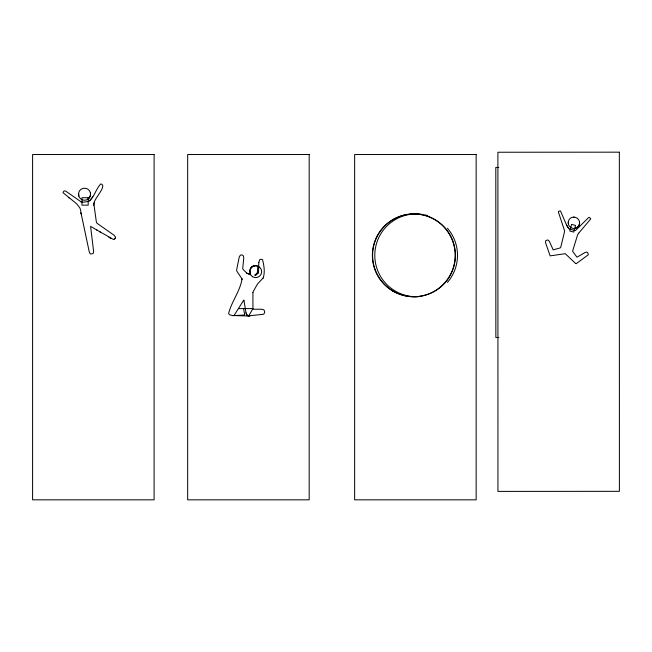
<?xml version="1.0" encoding="UTF-8"?>
<svg xmlns="http://www.w3.org/2000/svg" width="652" height="652" viewBox="0 0 652 652"><rect width="100%" height="100%" fill="white"/><g stroke="black" fill="none" stroke-linecap="round" stroke-linejoin="round"><path stroke-width="0.98" d="M252.935 292.528L252.927 309.211L261.941 309.235L263.628 309.822A2.429 2.429 0 0 1 264.353 310.711L264.525 311.159A3.113 3.113 0 0 1 264.63 311.998L264.573 312.569A2.624 2.624 0 0 1 263.318 314.305L248.159 315.886A2.901 2.901 0 0 1 247.092 315.201L246.081 313.188L244.003 300.882M96.553 229.846L113.407 239.471A1.736 1.736 0 0 0 114.01 239.357L115.428 237.752A1.687 1.687 0 0 0 115.445 237.083L114.222 235.348L96.993 223.245A4.727 4.727 0 0 1 96.325 221.672L93.864 203.921A7.49 7.49 0 0 1 94.116 202.911C94.499 198.273 107.613 185.478 100.856 183.88C96.08 188.624 94.638 196.187 89.617 200.751A6.055 6.055 0 0 1 88.085 201.476L83.489 202.201L81.117 201.859L65.665 191.069L64.198 190.873L63.105 192.234A1.206 1.206 0 0 0 63.138 192.78L76.675 203.815L79.723 207.735A11.386 11.386 0 0 1 80.603 210.099L80.962 212.797A3.048 3.048 0 0 0 81.084 213.424L81.19 213.815M258.657 267.825L258.803 262.56M258.665 267.548L258.526 271.868A3.064 3.064 0 0 1 258.355 272.821L258.07 273.269A19.014 19.014 0 0 1 256.741 274.435L256.399 274.72M258.803 262.617L259.594 259.822A1.932 1.932 0 0 1 260.14 259.447L261.778 259.333A2.029 2.029 0 0 1 262.569 259.773C263.987 265.25 265.201 272.446 263.147 278.005A2.315 2.315 0 0 1 262.634 278.526L257.679 283.742L253.245 291.452A3.236 3.236 0 0 0 252.903 292.52M88.191 198.974A6.007 6.007 0 0 0 90.514 194.198L90.392 192.984A5.925 5.925 0 0 0 85.811 188.338L83.366 188.314A5.901 5.901 0 0 0 78.672 192.992L78.827 196.056M574.379 217.132A6.064 6.064 0 0 0 572.635 217.238L571.568 217.572A5.452 5.452 0 0 0 568.625 220.629L568.234 222.894A5.648 5.648 0 0 0 573.458 228.445L574.053 228.461A5.526 5.526 0 0 0 576.246 227.939L576.727 227.687A5.86 5.86 0 0 0 579.204 224.793A5.566 5.566 0 0 0 579.595 222.568M250.653 274.614L249.985 270.808A4.898 4.898 0 0 1 250.572 268.469L251.648 267.092A5.485 5.485 0 0 1 254.256 265.772A5.281 5.281 0 0 1 256.684 265.853L257.45 266.228A0.888 0.888 0 0 1 257.67 266.587L257.719 267.238A11.141 11.141 0 0 0 257.662 269.529L257.377 272.3A3.806 3.806 0 0 1 256.872 273.147L254.932 275.283L256.049 274.997M92.771 196.855L89.552 200.792M115.257 238.2L115.127 238.412A3.04 3.04 0 0 1 114.589 239.007M233.954 315.592L243.824 300.05L243.978 300.751M263.09 278.102L262.935 278.29A3.007 3.007 0 0 1 262.691 278.494L262.642 278.534M578.691 233.188L590.655 218.982A1.182 1.182 0 0 0 590.598 218.526L589.335 217.426A1.296 1.296 0 0 0 588.748 217.442L575.569 230.441A1.394 1.394 0 0 1 575.048 230.547L574.168 230.343A8.052 8.052 0 0 0 572.244 229.781L570.076 229.365A5.02 5.02 0 0 1 568.642 228.445L567.093 226.268L560.541 211.077A1.174 1.174 0 0 0 560.084 210.898L558.577 211.403A1.141 1.141 0 0 0 558.316 211.827L564.151 229.447A5.819 5.819 0 0 1 564.339 232.519L560.671 247.532A1.377 1.377 0 0 1 560.304 247.866L553.189 249.879L549.432 241.484L548.291 240.205A1.712 1.712 0 0 0 547.493 240.001L545.887 240.645A1.475 1.475 0 0 0 545.569 241.118L545.634 243L550.141 255.869L565.268 253.693L575.675 263.555M576.107 263.758L588.161 254.875A1.663 1.663 0 0 0 588.283 254.345L587.762 252.813A1.85 1.85 0 0 0 586.572 252.137L585.097 252.463L576.987 257.19L572.635 251.354A3.081 3.081 0 0 1 572.774 250.572L577.525 235.119A5.998 5.998 0 0 1 578.707 233.212M575.724 228.151L576.238 227.947A5.754 5.754 0 0 0 579.587 223.098A5.648 5.648 0 0 0 573.727 217.173M234.728 315.56L244.744 314.981L243.595 308.592M249.83 316.057A4.067 4.067 0 0 1 248.673 316.024L234.402 315.576M234.223 315.584L233.62 315.609M232.511 315.641L233.392 315.617M232.837 315.633L229.577 314.745A3.17 3.17 0 0 1 228.64 313.31C231.517 301.721 240.026 291.305 242.022 279.121A2.689 2.689 0 0 0 241.68 278.404L236.896 271.256A3.35 3.35 0 0 1 236.643 269.928L239.227 257.01L240.295 255.282A1.989 1.989 0 0 1 241.11 254.932L242.748 255.217A1.915 1.915 0 0 1 243.253 255.665L243.783 257.679L242.74 268.428A2.885 2.885 0 0 0 243.318 269.683L246.366 272.65A4.377 4.377 0 0 0 247.116 273.31L250.229 274.492M498.837 167.434L495.805 167.434L495.854 337.475L498.894 337.475M238.469 308.592L252.927 308.592L248.673 316.024L248.094 315.861M249.675 274.345L247.304 273.441A4.409 4.409 0 0 1 246.366 272.65M97.498 230.409L90.579 226.325L93.611 251.493L93.309 253.115A1.744 1.744 0 0 1 92.877 253.604L90.767 254.003A1.654 1.654 0 0 1 90.057 253.604L89.267 251.949L81.247 214.052A6.504 6.504 0 0 0 81.141 213.66M99.397 231.533L100.343 232.104M108.86 237.189L110.75 238.322M68.427 197.523L69.022 198.004M568.829 228.607L566.441 224.679M247.279 315.372L246.016 312.862M242.039 279.203L242.055 279.284A2.592 2.592 0 0 0 241.672 278.404M568.275 223.481A6.129 6.129 0 0 1 568.324 221.713M419.114 296.619A41.394 41.353 90 0 1 374.818 253.872A41.394 41.353 90 0 1 422.015 214.361M424.925 214.883A41.394 41.353 90 0 1 427.785 215.616M447.394 228.216A41.394 41.353 90 0 1 447.411 282.43M254.965 275.217A5.208 5.208 0 0 0 255.079 274.948A5.648 5.648 0 0 1 255.185 274.671M250.319 269.007A5.338 5.338 0 0 1 255.478 265.706M258.518 271.868A2.958 2.958 0 0 1 258.322 272.903M90.392 192.984A6.267 6.267 0 0 1 90.489 194.809A5.974 5.974 0 0 1 84.63 200.221A6.324 6.324 0 0 1 83.391 200.107L82.804 199.968A5.844 5.844 0 0 1 78.623 195.135A6.479 6.479 0 0 1 78.582 193.603M81.109 213.497A3.619 3.619 0 0 1 80.954 212.805M93.758 205.323A7.392 7.392 0 0 1 94.116 202.911M81.965 202.047A3.936 3.936 0 0 1 80.473 201.574M249.724 271.208L249.724 271.208M571.576 224.378L569.799 231.02L573.776 232.079L575.553 225.445L571.576 224.378M619.343 152.169L497.892 152.242L497.949 491.404L619.4 491.323L619.343 152.169M154.108 154.524L32.6 154.524L32.6 499.831L154.108 499.831L154.108 154.524M309.178 154.524L187.67 154.524L187.67 499.831L309.178 499.831L309.178 154.524M476.156 154.524L354.647 154.524L354.647 499.831L476.156 499.831L476.156 154.524M88.191 197.727L81.965 197.727L81.965 205.16L88.191 205.16L88.191 197.727M392.431 290.67A41.402 41.402 0 0 0 455.406 256.358A41.402 41.402 0 0 0 394.199 218.974A41.402 41.402 0 0 0 392.431 290.67M392.643 290.939A41.402 41.402 0 0 0 455.177 255.837A41.402 41.402 0 0 0 393.515 219.227A41.402 41.402 0 0 0 392.643 290.939M252.511 276.717A5.982 5.982 0 0 0 261.672 271.876A5.982 5.982 0 0 0 252.903 266.358A5.982 5.982 0 0 0 252.511 276.717"/></g></svg>
